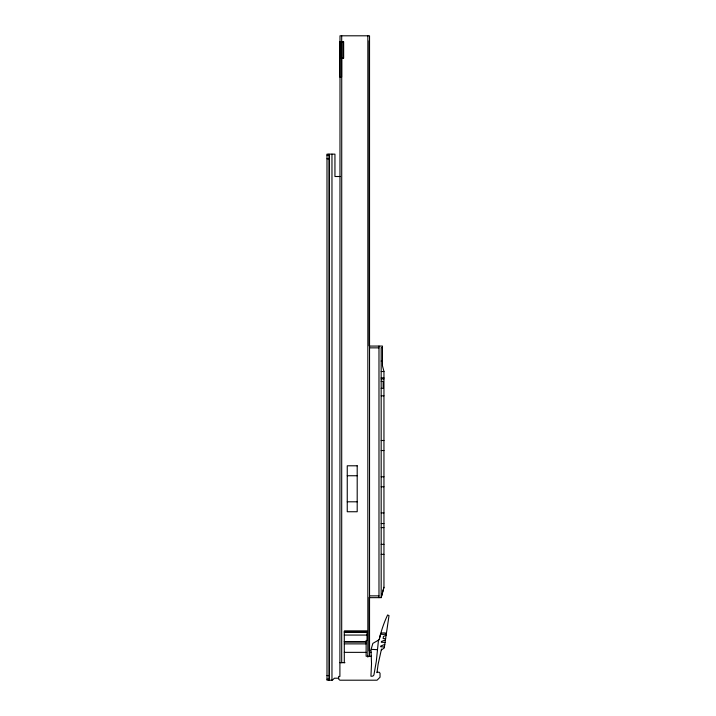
<?xml version="1.0" encoding="UTF-8"?>
<svg xmlns="http://www.w3.org/2000/svg" width="716" height="716" viewBox="0 0 716 716"><rect width="100%" height="100%" fill="white"/><g stroke="black" fill="none" stroke-linecap="round" stroke-linejoin="round"><path stroke-width="1.07" d="M376.983 672.682L378.155 664.099L381.494 649.036M378.478 640.14L376.312 661.324L373.976 674.579A1.987 1.987 0 0 1 372.016 676.226L370.933 676.226L371.523 663.795L371.049 650.191L369.537 650.414M377.511 649.68L371.112 649.34L372.857 643.389L379.22 639.71A115.357 115.357 0 0 1 387.616 614.963L389.012 615.617L384.25 647.98L381.404 649.985M381.521 596.347L381.172 597.636L369.537 597.663M381.646 595.873L383.955 587.272L383.955 371.425L382.46 365.858L382.46 346.07L369.537 346.07M383.955 587.272L381.172 597.636L381.172 347.645L382.46 347.645M386.112 635.343L383.445 636.399L383.132 638.529L385.62 638.681M385.441 639.889L381.44 641.473L381.333 642.216L385.065 642.431M384.778 644.427L380.778 646.011L380.67 646.754L384.403 646.978M339.823 58.175L340.342 58.175L340.342 41.77M341.63 58.175L343.653 58.175L343.653 41.77L339.823 41.77L339.823 77.068L341.613 77.068L341.613 41.77M326.988 155.13L329.476 155.13L329.476 679.207L326.988 679.207M326.988 158.773L328.984 158.773M340.333 176.512L334.945 176.512L334.945 154.137L326.988 154.137L326.988 680.2L332.376 680.2L334.435 678.213L338.731 678.213M369.537 347.86L378.979 347.86M381.172 361.07L382.46 361.07M381.172 371.515L383.955 371.515M381.172 377.833L383.955 377.833M381.172 378.925L383.955 378.925M381.172 381.377L383.158 381.377L383.158 388.323L381.172 388.323M381.172 395.832L383.955 395.832M381.172 440.501L383.955 440.501M381.172 450.525L383.955 450.525M347.251 475.746L357.195 475.746M381.172 476.784L383.955 476.784M381.172 486.782L383.955 486.782M347.251 501.8L357.195 501.8M381.172 512.907L383.955 512.907M381.172 523.539L383.955 523.539M381.172 527.594L383.955 527.594M381.172 544.357L383.955 544.357M381.172 554.354L383.955 554.354M369.537 595.873L378.979 595.873M344.298 662.694L344.298 631.172L367.022 631.172L367.022 640.426L366.127 640.426L366.127 656.259L371.523 656.259M344.298 631.208L367.022 631.208M344.298 632.47L367.022 632.47M386.434 633.123C379.328 632.013 377.941 635.361 386.291 634.107M344.298 635.065L367.022 635.065M344.298 641.715L366.127 641.715M344.298 641.894L366.127 641.894M344.298 643.881L366.127 643.881M344.298 652.357L366.127 652.357M369.537 652.312L371.237 652.312M339.903 662.694L344.96 662.694M377.037 672.243L379.203 672.243L380.035 673.237L380.035 677.22L377.055 680.2L339.867 680.2L338.677 679.153L338.677 676.423L339.903 676.423L340.002 35.8L369.537 35.8L369.537 656.259M326.988 675.564L328.984 675.564M378.979 346.07L378.979 597.663M369.107 40.776L369.107 345.891M369.107 597.35L369.107 650.996M367.845 35.8L367.845 657.109M343.134 41.77L343.134 58.175M341.693 35.8L341.693 41.385M341.729 41.77L341.693 662.694M331.964 154.137L331.964 680.2M328.984 154.137L328.984 680.2M379.22 639.71A138.618 126.32 8.4 0 1 380.491 634.43M357.195 465.794L347.251 465.794L347.251 511.743L357.195 511.743L357.195 465.794"/></g></svg>
